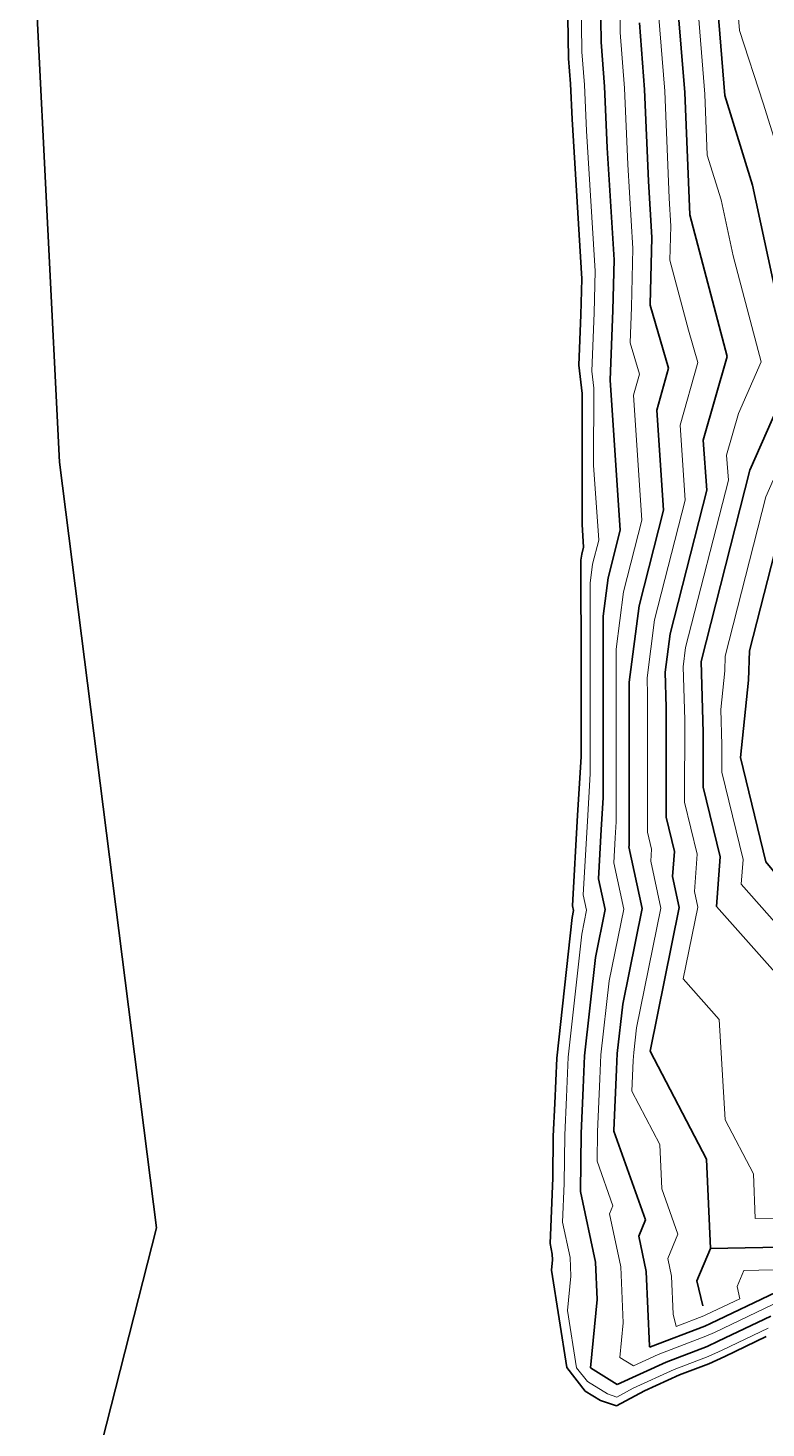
# Model space of a CAD drawing. Header units: millimetres. Extents: x -861324 to 439029, y -308065 to 694685.
# Drawn here: x -288876 to -245662, y -182275 to -100285 of the extents above; entities that cross this region are included whole.
import ezdxf

# ---------------------------------------------------------------- set-up
doc = ezdxf.new("R2010")
doc.units = ezdxf.units.MM
for name, color, linetype, lineweight in [('C-TOPO', 7, 'Continuous', 9), ('C-TOPO-MAJR', 7, 'Continuous', 35), ('C-TOPO-MINR', 7, 'Continuous', 9)]:
    doc.layers.add(name, color=color, linetype=linetype, lineweight=lineweight)

msp = doc.modelspace()

# ---------------------------------------------------------------- linework, layer by layer
at = {"layer": 'C-TOPO', "lineweight": 35}
for p, q in [((-288876, -88796), (-287023, -125711)), ((-257224, -102066), (-257299, -97166)), ((-257106, -103560), (-257224, -102066)), ((-257019, -105621), (-257106, -103560)), ((-256444, -114981), (-257019, -105621)), ((-256499, -117092), (-256444, -114981)), ((-256612, -120028), (-256499, -117092)), ((-256417, -121694), (-256612, -120028)), ((-256435, -129370), (-256417, -121694)), ((-287023, -125711), (-281354, -170555)), ((-256345, -130688), (-256435, -129370)), ((-256495, -131444), (-256452, -131108)), ((-256452, -131108), (-256345, -130688)), ((-256480, -137835), (-256495, -131444)), ((-256487, -142972), (-256480, -137835)), ((-256690, -146387), (-256487, -142972)), ((-256984, -151692), (-256690, -146387)), ((-257914, -160608), (-257011, -152384)), ((-257011, -152384), (-256926, -151963)), ((-256926, -151963), (-256984, -151692)), ((-258030, -163269), (-257914, -160608)), ((-258120, -165184), (-258030, -163269)), ((-258149, -167615), (-258120, -165184)), ((-258307, -171477), (-258149, -167615)), ((-281354, -170555), (-286030, -188896)), ((-258174, -172099), (-258307, -171477)), ((-258159, -172426), (-258174, -172099)), ((-258218, -173028), (-258159, -172426)), ((-257332, -178735), (-258218, -173028)), ((-245647, -176922), (-248071, -178079)), ((-256247, -180109), (-257332, -178735)), ((-249007, -178511), (-250725, -179167)), ((-248071, -178079), (-249007, -178511)), ((-250725, -179167), (-252778, -180103)), ((-255346, -180661), (-256247, -180109)), ((-252778, -180103), (-254407, -180986)), ((-254407, -180986), (-255346, -180661))]:
    msp.add_line(p, q, dxfattribs=at)
at = {"layer": 'C-TOPO-MAJR'}
for p, q in [((-255380, -97070), (-255319, -101112)), ((-248594, -97744), (-248078, -104242)), ((-250835, -98867), (-250423, -104065)), ((-253077, -99989), (-252768, -103888)), ((-255319, -101112), (-255112, -103711)), ((-255112, -103711), (-254962, -107294)), ((-252768, -103888), (-252543, -109262)), ((-250423, -104065), (-250123, -111230)), ((-248078, -104242), (-246443, -109484)), ((-254962, -107294), (-254559, -113862)), ((-252543, -109262), (-252341, -112546)), ((-246443, -109484), (-245042, -116012)), ((-250123, -111230), (-247930, -119522)), ((-252341, -112546), (-252443, -116474)), ((-254559, -113862), (-254635, -116808)), ((-254635, -116808), (-254793, -120905)), ((-252443, -116474), (-252444, -116523)), ((-252444, -116523), (-251362, -120213)), ((-247930, -119522), (-249332, -124426)), ((-251362, -120213), (-252063, -122665)), ((-243946, -120158), (-246601, -126187)), ((-254793, -120905), (-254194, -129695)), ((-252063, -122665), (-251663, -128525)), ((-249332, -124426), (-249132, -127356)), ((-246601, -126187), (-249458, -137387)), ((-249132, -127356), (-251274, -135756)), ((-251663, -128525), (-253091, -134125)), ((-244723, -129292), (-246627, -136758)), ((-254194, -129695), (-254908, -132495)), ((-254908, -132495), (-255197, -134729)), ((-253091, -134125), (-253670, -138594)), ((-255197, -134729), (-255189, -138203)), ((-251274, -135756), (-251567, -138018)), ((-246627, -136758), (-246690, -138478)), ((-249458, -137387), (-249335, -141541)), ((-255189, -138203), (-255199, -145370)), ((-251567, -138018), (-251506, -140082)), ((-246690, -138478), (-247163, -143000)), ((-253670, -138636), (-253683, -148192)), ((-253670, -138594), (-253670, -138636)), ((-251506, -140082), (-251515, -146498)), ((-249335, -141541), (-249339, -144749)), ((-247163, -143000), (-245669, -149122)), ((-249339, -144749), (-248345, -148822)), ((-255199, -145370), (-255309, -147226)), ((-251515, -146498), (-251021, -148522)), ((-255309, -147226), (-255469, -150110)), ((-253684, -148214), (-253686, -148248)), ((-253686, -148248), (-252910, -151855)), ((-253683, -148192), (-253684, -148214)), ((-251021, -148522), (-251132, -149971)), ((-248345, -148822), (-248569, -151738)), ((-245669, -149122), (-243279, -152033)), ((-251132, -149971), (-250739, -151796)), ((-255469, -150110), (-255081, -151913)), ((-255081, -151913), (-255651, -154718)), ((-252910, -151855), (-254052, -157463)), ((-250739, -151796), (-252452, -160209)), ((-248569, -151738), (-244347, -156477)), ((-255651, -154718), (-256285, -160489)), ((-254052, -157463), (-254369, -160349)), ((-256285, -160489), (-256366, -162356)), ((-254369, -160349), (-254409, -161283)), ((-252452, -160209), (-249142, -166536)), ((-254409, -161283), (-254577, -164846)), ((-256366, -162356), (-256492, -165029)), ((-256492, -165029), (-256532, -168421)), ((-254577, -164846), (-254577, -164886)), ((-254577, -164886), (-252726, -170090)), ((-249142, -166536), (-248919, -171760)), ((-256532, -168421), (-255647, -172564)), ((-252726, -170090), (-253117, -171040)), ((-253117, -171040), (-252674, -173111)), ((-248919, -171760), (-249702, -173659)), ((-248919, -171760), (-243566, -171655)), ((-255647, -172564), (-255551, -174750)), ((-252674, -173111), (-252482, -177483)), ((-249364, -175113), (-249702, -173659)), ((-248910, -176154), (-245063, -174318)), ((-255551, -174750), (-255943, -178760)), ((-249239, -176306), (-248910, -176154)), ((-248457, -177194), (-245379, -175726)), ((-252434, -177526), (-249239, -176306)), ((-252482, -177483), (-252487, -177530)), ((-252487, -177530), (-252468, -177542)), ((-252468, -177542), (-252434, -177526)), ((-251510, -178413), (-249113, -177498)), ((-249113, -177498), (-248457, -177194)), ((-254375, -179719), (-251510, -178413)), ((-255943, -178760), (-254375, -179719))]:
    msp.add_line(p, q, dxfattribs=at)
at = {"layer": 'C-TOPO-MINR'}
for p, q in [((-256509, -97126), (-256440, -101673)), ((-254252, -97014), (-254198, -100551)), ((-247473, -97183), (-247215, -100432)), ((-249714, -98305), (-249250, -104153)), ((-251956, -99428), (-251595, -103976)), ((-254198, -100551), (-253940, -103799)), ((-247215, -100432), (-245829, -104679)), ((-256440, -101673), (-256285, -103622)), ((-256285, -103622), (-256172, -106309)), ((-253940, -103799), (-253753, -108278)), ((-251595, -103976), (-251333, -110246)), ((-249250, -104153), (-249100, -107736)), ((-245829, -104679), (-244603, -108611)), ((-256172, -106309), (-255668, -114520)), ((-249100, -107736), (-248283, -110357)), ((-253753, -108278), (-253450, -113204)), ((-251333, -110246), (-251232, -111888)), ((-248283, -110357), (-247582, -113621)), ((-251232, -111888), (-251283, -113882)), ((-253450, -113204), (-253539, -116641)), ((-251283, -113882), (-250200, -117978)), ((-247582, -113621), (-245938, -119840)), ((-255668, -114520), (-255732, -116975)), ((-255732, -116975), (-255863, -120389)), ((-253539, -116641), (-253619, -118714)), ((-250200, -117978), (-249646, -119868)), ((-253619, -118714), (-253077, -120559)), ((-255863, -120389), (-255748, -121369)), ((-249646, -119868), (-250697, -123546)), ((-245938, -119840), (-247266, -122855)), ((-253077, -120559), (-253428, -121785)), ((-255748, -121369), (-255759, -125884)), ((-253428, -121785), (-252928, -129110)), ((-247266, -122855), (-247967, -125307)), ((-250697, -123546), (-250398, -127941)), ((-247967, -125307), (-247867, -126772)), ((-255759, -125884), (-255459, -130279)), ((-247867, -126772), (-250366, -136572)), ((-245242, -126767), (-245662, -127740)), ((-245662, -127740), (-248043, -137073)), ((-250398, -127941), (-252183, -134941)), ((-252928, -129110), (-253999, -133310)), ((-255459, -130279), (-255816, -131679)), ((-255816, -131679), (-255961, -132796)), ((-255961, -132796), (-255949, -137987)), ((-253999, -133310), (-254433, -136662)), ((-252183, -134941), (-252622, -138333)), ((-254433, -136662), (-254429, -138419)), ((-250366, -136572), (-250513, -137702)), ((-250513, -137702), (-250420, -140811)), ((-248043, -137073), (-248074, -137932)), ((-255949, -137987), (-255957, -143959)), ((-254429, -138419), (-254441, -146781)), ((-252622, -138333), (-252592, -139353)), ((-248074, -137932), (-248310, -140193)), ((-252592, -139353), (-252603, -147372)), ((-248310, -140193), (-248249, -142270)), ((-250420, -140811), (-250427, -145623)), ((-248249, -142270), (-248251, -143874)), ((-255957, -143959), (-256122, -146732)), ((-248251, -143874), (-247007, -148972)), ((-250427, -145623), (-249683, -148672)), ((-256122, -146732), (-256360, -151041)), ((-254441, -146781), (-254497, -147720)), ((-252603, -147372), (-252359, -148372)), ((-254497, -147720), (-254577, -149179)), ((-252359, -148372), (-252414, -149088)), ((-254577, -149179), (-253995, -151884)), ((-252414, -149088), (-251825, -151825)), ((-249683, -148672), (-249850, -150854)), ((-247007, -148972), (-247119, -150430)), ((-249850, -150854), (-249654, -151767)), ((-247119, -150430), (-245008, -152800)), ((-256360, -151041), (-256166, -151942)), ((-256166, -151942), (-256451, -153345)), ((-253995, -151884), (-254852, -156090)), ((-251825, -151825), (-253252, -158836)), ((-249654, -151767), (-250510, -155974)), ((-256451, -153345), (-257244, -160559)), ((-254852, -156090), (-255327, -160419)), ((-250510, -155974), (-248400, -158343)), ((-253252, -158836), (-253410, -160279)), ((-248400, -158343), (-248058, -164229)), ((-257244, -160559), (-257345, -162893)), ((-255327, -160419), (-255388, -161820)), ((-253410, -160279), (-253430, -160746)), ((-253430, -160746), (-253515, -162555)), ((-255388, -161820), (-255534, -164937)), ((-257345, -162893), (-257449, -165120)), ((-253515, -162555), (-251880, -165680)), ((-248058, -164229), (-246403, -167393)), ((-257449, -165120), (-257483, -167947)), ((-255534, -164937), (-255555, -166654)), ((-251880, -165680), (-251770, -168260)), ((-255555, -166654), (-254629, -169256)), ((-257483, -167947), (-257576, -170219)), ((-246403, -167393), (-246291, -170005)), ((-251770, -168260), (-250822, -170925)), ((-254629, -169256), (-254825, -169731)), ((-257576, -170219), (-257133, -172290)), ((-254825, -169731), (-254161, -172837)), ((-246291, -170005), (-243615, -169952)), ((-250822, -170925), (-251409, -172349)), ((-257133, -172290), (-257085, -173383)), ((-254161, -172837), (-254017, -176116)), ((-251409, -172349), (-251188, -173385)), ((-246965, -173046), (-244321, -172994)), ((-257085, -173383), (-257281, -175388)), ((-251188, -173385), (-251090, -175611)), ((-247352, -173984), (-246965, -173046)), ((-247185, -174702), (-247352, -173984)), ((-257281, -175388), (-256760, -178745)), ((-249137, -175634), (-247185, -174702)), ((-248684, -176674), (-245221, -175022)), ((-254017, -176116), (-254215, -178145)), ((-251090, -175611), (-250924, -176329)), ((-250924, -176329), (-249301, -175710)), ((-249301, -175710), (-249137, -175634)), ((-251972, -177970), (-249176, -176902)), ((-249176, -176902), (-248684, -176674)), ((-248230, -177715), (-245537, -176429)), ((-249051, -178094), (-248230, -177715)), ((-254215, -178145), (-253422, -178630)), ((-253422, -178630), (-251972, -177970)), ((-251048, -178857), (-249051, -178094)), ((-256760, -178745), (-256122, -179554)), ((-256122, -179554), (-254946, -180273)), ((-253435, -179945), (-251048, -178857)), ((-254946, -180273), (-254394, -180464)), ((-254394, -180464), (-253435, -179945))]:
    msp.add_line(p, q, dxfattribs=at)

doc.saveas('drawing.dxf')
